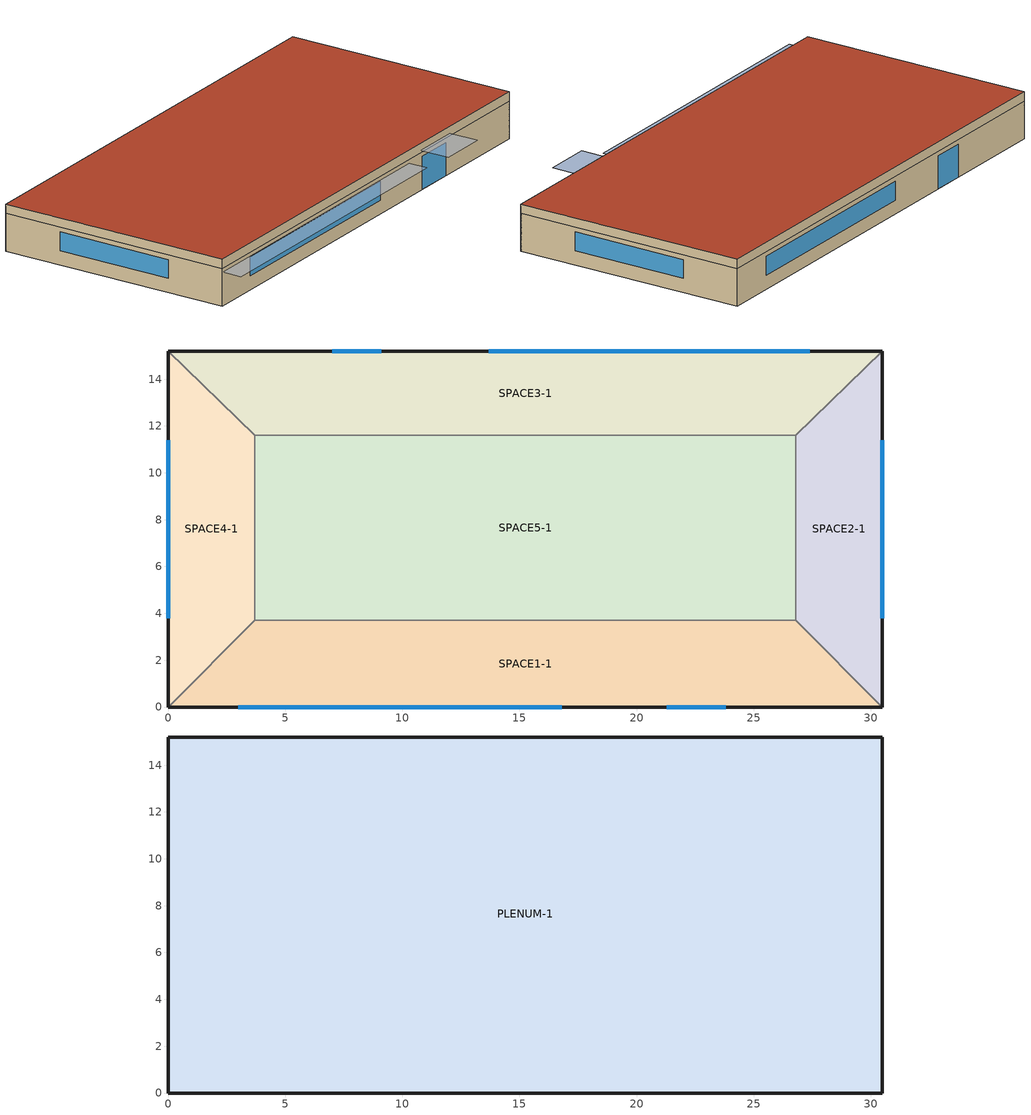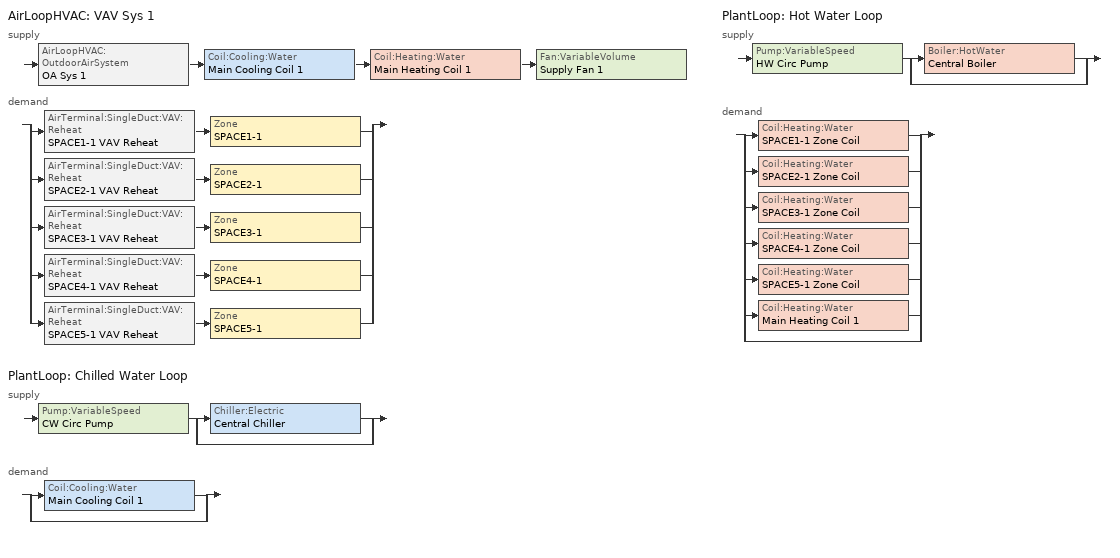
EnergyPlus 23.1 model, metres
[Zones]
SPACE3-1
 floor ground (FLOOR-SLAB-1): 26.8,11.6 3.7,11.6 0,15.2 30.5,15.2 z0
 wall outside (WALL-1): 30.5,15.2 0,15.2 z0:2.4
 wall to SPACE2-1 (INT-WALL-1): 26.8,11.6 30.5,15.2 z0:2.4
 wall to SPACE4-1 (INT-WALL-1): 0,15.2 3.7,11.6 z0:2.4
 wall to SPACE5-1 (INT-WALL-1): 3.7,11.6 26.8,11.6 z0:2.4
 window (Sgl Grey 3mm): 9.1,15.2 7,15.2 z0:2.1
 window (Dbl Clr 3mm/13mm Air): 27.4,15.2 13.7,15.2 z0.9:2.1
SPACE1-1
 floor ground (FLOOR-SLAB-1): 26.8,3.7 30.5,0 0,0 3.7,3.7 z0
 wall outside (WALL-1): 0,0 30.5,0 z0:2.4
 wall to SPACE2-1 (INT-WALL-1): 30.5,0 26.8,3.7 z0:2.4
 wall to SPACE4-1 (INT-WALL-1): 3.7,3.7 0,0 z0:2.4
 wall to SPACE5-1 (INT-WALL-1): 26.8,3.7 3.7,3.7 z0:2.4
 window (Sgl Grey 3mm): 21.3,0 23.8,0 z0:2.1
 window (Dbl Clr 3mm/13mm Air): 3,0 16.8,0 z0.9:2.1
SPACE2-1
 floor ground (FLOOR-SLAB-1): 26.8,11.6 30.5,15.2 30.5,0 26.8,3.7 z0
 wall outside (WALL-1): 30.5,0 30.5,15.2 z0:2.4
 wall to SPACE5-1 (INT-WALL-1): 26.8,11.6 26.8,3.7 z0:2.4
 window (Dbl Clr 3mm/13mm Air): 30.5,3.8 30.5,11.4 z0.9:2.1
SPACE4-1
 floor ground (FLOOR-SLAB-1): 3.7,3.7 0,0 0,15.2 3.7,11.6 z0
 wall outside (WALL-1): 0,15.2 0,0 z0:2.4
 wall to SPACE5-1 (INT-WALL-1): 3.7,3.7 3.7,11.6 z0:2.4
 window (Dbl Clr 3mm/13mm Air): 0,11.4 0,3.8 z0.9:2.1
SPACE5-1
 floor ground (FLOOR-SLAB-1): 26.8,11.6 26.8,3.7 3.7,3.7 3.7,11.6 z0
PLENUM-1
 floor to SPACE1-1 (CLNG-1): 26.8,3.7 30.5,0 0,0 3.7,3.7 z2.4
 floor to SPACE2-1 (CLNG-1): 26.8,11.6 30.5,15.2 30.5,0 26.8,3.7 z2.4
 floor to SPACE3-1 (CLNG-1): 26.8,11.6 3.7,11.6 0,15.2 30.5,15.2 z2.4
 floor to SPACE4-1 (CLNG-1): 3.7,3.7 0,0 0,15.2 3.7,11.6 z2.4
 floor to SPACE5-1 (CLNG-1): 26.8,11.6 26.8,3.7 3.7,3.7 3.7,11.6 z2.4
 wall outside (WALL-1): 30.5,15.2 0,15.2 0,0 30.5,0 30.5,15.2 z2.4:3
 roof outside (ROOF-1): 0,15.2 0,0 30.5,0 30.5,15.2 z3
shading: 0,-1.3 0,0 19.8,0 19.8,-1.3 z2.2; 21,-2 21,0 24.1,0 24.1,-2 z2.6
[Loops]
AirLoopHVAC 'VAV Sys 1'
 supply: AirLoopHVAC:OutdoorAirSystem 'OA Sys 1' > Coil:Cooling:Water 'Main Cooling Coil 1' > Coil:Heating:Water 'Main Heating Coil 1' > Fan:VariableVolume 'Supply Fan 1'
 demand: split
  | AirTerminal:SingleDuct:VAV:Reheat 'SPACE1-1 VAV Reheat' > Zone 'SPACE1-1'
  | AirTerminal:SingleDuct:VAV:Reheat 'SPACE2-1 VAV Reheat' > Zone 'SPACE2-1'
  | AirTerminal:SingleDuct:VAV:Reheat 'SPACE3-1 VAV Reheat' > Zone 'SPACE3-1'
  | AirTerminal:SingleDuct:VAV:Reheat 'SPACE4-1 VAV Reheat' > Zone 'SPACE4-1'
  | AirTerminal:SingleDuct:VAV:Reheat 'SPACE5-1 VAV Reheat' > Zone 'SPACE5-1'
PlantLoop 'Chilled Water Loop'
 supply: Pump:VariableSpeed 'CW Circ Pump' > split
  | Chiller:Electric 'Central Chiller'
  | bypass
 demand: split
  | Coil:Cooling:Water 'Main Cooling Coil 1'
  | bypass
PlantLoop 'Hot Water Loop'
 supply: Pump:VariableSpeed 'HW Circ Pump' > split
  | Boiler:HotWater 'Central Boiler'
  | bypass
 demand: split
  | Coil:Heating:Water 'SPACE1-1 Zone Coil'
  | Coil:Heating:Water 'SPACE2-1 Zone Coil'
  | Coil:Heating:Water 'SPACE3-1 Zone Coil'
  | Coil:Heating:Water 'SPACE4-1 Zone Coil'
  | Coil:Heating:Water 'SPACE5-1 Zone Coil'
  | Coil:Heating:Water 'Main Heating Coil 1'
  | bypass
[Building]
Building: Loads convergence tolerance value=0.04; Maximum number of warmup days=25; Minimum number of warmup days=6; North axis=30; Solar distribution=FullExterior; Temperature convergence tolerance value=0.4; Terrain=City
[Site:GroundTemperature:BuildingSurface]
20.03, 20.03, 20.13, 20.3, 20.43, 20.52, 20.62, 20.77, 20.78, 20.55, 20.44, 20.2
[Site:Location]
CHICAGO_IL_USA TMY2-94846: Elevation=190; Latitude=41.78; Longitude=-87.75; Time zone=-6
[SizingPeriod:DesignDay] Barometric pressure=99063; Day of month=21; Daylight saving time indicator=No; Humidity condition type=WetBulb; Rain indicator=No; Snow indicator=No; Solar model indicator=ASHRAEClearSky
Name | Daily dry bulb temperature range | Day type | Maximum dry bulb temperature | Month | Sky clearness | Wetbulb or dewpoint at maximum dry bulb | Wind direction | Wind speed
CHICAGO_IL_USA Annual Cooling 1% Design Conditions DB/MCWB | 10.7 | SummerDesignDay | 31.5 | 7 | 1 | 23 | 230 | 5.3
CHICAGO_IL_USA Annual Heating 99% Design Conditions DB | 0 | WinterDesignDay | -17.3 | 1 | 0 | -17.3 | 270 | 4.9
[Construction]
CLNG-1: MAT-CLNG-1
Dbl Clr 3mm/13mm Air: CLEAR 3MM, AIR 13MM, CLEAR 3MM
FLOOR-SLAB-1: CC03
INT-WALL-1: GP02, AL21, GP02
ROOF-1: RG01, BR01, IN46, WD01
Sgl Grey 3mm: GREY 3MM
WALL-1: WD01, PW03, IN02, GP01
[Material] Thermal absorptance=0.9
Name | Conductivity | Density | Roughness | Solar absorptance | Specific heat | Thickness | Visible absorptance
BR01 | 0.162 | 1121 | VeryRough | 0.7 | 1464 | 0.0095 | 0.7
CC03 | 1.31 | 2243 | MediumRough | 0.65 | 837 | 0.1016 | 0.65
GP01 | 0.16 | 801 | MediumSmooth | 0.75 | 837 | 0.0127 | 0.75
GP02 | 0.16 | 801 | MediumSmooth | 0.75 | 837 | 0.0159 | 0.75
IN02 | 0.043 | 10 | Rough | 0.75 | 837 | 0.0901 | 0.75
IN46 | 0.023 | 24 | VeryRough | 0.5 | 1590 | 0.0762 | 0.5
PW03 | 0.115 | 545 | MediumSmooth | 0.78 | 1213 | 0.0127 | 0.78
RG01 | 1.442 | 881 | Rough | 0.65 | 1674 | 0.0127 | 0.65
WD01 | 0.115 | 513 | MediumSmooth | 0.78 | 1381 | 0.0191 | 0.78
[Material:AirGap]
AL21: Thermal resistance=0.157
[Material:NoMass]
MAT-CLNG-1: Roughness=Rough; Solar absorptance=0.65; Thermal absorptance=0.65; Thermal resistance=0.652259; Visible absorptance=0.65
[WindowMaterial:Gas]
AIR 13MM: Gas type=Air; Thickness=0.0127
[WindowMaterial:Glazing] Back side infrared hemispherical emissivity=0.84; Conductivity=0.9; Front side infrared hemispherical emissivity=0.84; Infrared transmittance at normal incidence=0; Optical data type=SpectralAverage; Thickness=0.003
Name | Back side solar reflectance at normal incidence | Back side visible reflectance at normal incidence | Front side solar reflectance at normal incidence | Front side visible reflectance at normal incidence | Solar transmittance at normal incidence | Visible transmittance at normal incidence
CLEAR 3MM | 0.075 | 0.081 | 0.075 | 0.081 | 0.837 | 0.898
GREY 3MM | 0.061 | 0.061 | 0.061 | 0.061 | 0.626 | 0.611
[AirLoopHVAC]
VAV Sys 1: Design supply air flow rate=Autosize
[AirLoopHVAC:ReturnPlenum]
Return-Plenum-1: Zone=PLENUM-1
[AirTerminal:SingleDuct:VAV:Reheat] Availability schedule=ReheatCoilAvailSched; Constant minimum air flow fraction=0.4; Convergence tolerance=0.001; Damper heating action=ReverseWithLimits; Maximum air flow rate=Autosize; Maximum flow fraction during reheat=Autosize; Maximum flow per zone floor area during reheat=Autosize; Maximum hot water or steam flow rate=Autosize; Minimum hot water or steam flow rate=0; Zone minimum air flow input method=Constant
Name | Reheat coil
SPACE1-1 VAV Reheat | SPACE1-1 Zone Coil
SPACE2-1 VAV Reheat | SPACE2-1 Zone Coil
SPACE3-1 VAV Reheat | SPACE3-1 Zone Coil
SPACE4-1 VAV Reheat | SPACE4-1 Zone Coil
SPACE5-1 VAV Reheat | SPACE5-1 Zone Coil
[AvailabilityManager:Scheduled]
VAV Sys 1 Avail: Schedule=FanAvailSched
[Boiler:HotWater]
Central Boiler: Boiler flow mode=LeavingSetpointModulated; Design water flow rate=Autosize; Efficiency curve temperature evaluation variable=LeavingBoiler; Fuel type=NaturalGas; Maximum part load ratio=1.2; Minimum part load ratio=0; Nominal capacity=Autosize; Nominal thermal efficiency=0.8; Normalized boiler efficiency curve=BoilerEfficiency; Optimum part load ratio=1; Water outlet upper temperature limit=100
[Chiller:Electric]
Central Chiller: Chilled water outlet temperature lower limit=5; Chiller flow mode=LeavingSetpointModulated; Condenser type=AirCooled; Design chilled water flow rate=Autosize; Design chilled water outlet temperature=6.67; Design condenser fluid flow rate=Autosize; Design condenser inlet temperature=35; Maximum part load ratio=1; Minimum part load ratio=0; Nominal capacity=Autosize; Nominal cop=3.2; Optimum part load ratio=0.65; Temperature rise coefficient=2.778; Coefficient 1 of capacity ratio curve=0.9949; Coefficient 1 of full load ratio curve=0.03303; Coefficient 1 of power ratio curve=2.333; Coefficient 2 of capacity ratio curve=-0.045954; Coefficient 2 of full load ratio curve=0.6852; Coefficient 2 of power ratio curve=-1.975; Coefficient 3 of capacity ratio curve=-0.0013543; Coefficient 3 of full load ratio curve=0.2818; Coefficient 3 of power ratio curve=0.6121
[Coil:Cooling:Water]
Main Cooling Coil 1: Availability schedule=CoolingCoilAvailSched; Design air flow rate=Autosize; Design inlet air humidity ratio=Autosize; Design inlet air temperature=Autosize; Design inlet water temperature=Autosize; Design outlet air humidity ratio=Autosize; Design outlet air temperature=Autosize; Design water flow rate=Autosize; Heat exchanger configuration=CrossFlow; Type of analysis=SimpleAnalysis
[Coil:Heating:Water] Availability schedule=ReheatCoilAvailSched; Maximum water flow rate=Autosize; Performance input method=UFactorTimesAreaAndDesignWaterFlowRate; Rated capacity=Autosize; Rated inlet air temperature=16.6; Rated inlet water temperature=82.2; Rated outlet air temperature=32.2; Rated outlet water temperature=71.1; U factor times area value=Autosize
Main Heating Coil 1; SPACE1-1 Zone Coil; SPACE2-1 Zone Coil; SPACE3-1 Zone Coil; SPACE4-1 Zone Coil; SPACE5-1 Zone Coil
[Controller:OutdoorAir]
OA Controller 1: Economizer control action type=ModulateFlow; Economizer control type=FixedDryBulb; Economizer maximum limit dry bulb temperature=19; Economizer minimum limit dry bulb temperature=-25; Lockout type=NoLockout; Maximum outdoor air flow rate=Autosize; Minimum limit type=FixedMinimum; Minimum outdoor air flow rate=Autosize; Minimum outdoor air schedule=Min OA Sched
[Controller:WaterCoil] Actuator variable=Flow; Control variable=Temperature; Controller convergence tolerance=0.002; Maximum actuated flow=Autosize; Minimum actuated flow=0
Name | Action
Central Cooling Coil Contoller 1 | Reverse
Central Heating Coil Contoller 1 | Normal
[DesignSpecification:OutdoorAir] Outdoor air flow per person=0.00944; Outdoor air flow per zone=0; Outdoor air flow per zone floor area=0; Outdoor air method=Flow/Person
SZ DSOA SPACE1-1; SZ DSOA SPACE2-1; SZ DSOA SPACE3-1; SZ DSOA SPACE4-1; SZ DSOA SPACE5-1
[ElectricEquipment] Design level calculation method=EquipmentLevel; Fraction latent=0; Fraction lost=0; Fraction radiant=0.3; Schedule=EQUIP-1
Name | Design level | Zone or zonelist or space or spacelist
SPACE1-1 ElecEq 1 | 1056 | SPACE1-1
SPACE2-1 ElecEq 1 | 456 | SPACE2-1
SPACE3-1 ElecEq 1 | 1056 | SPACE3-1
SPACE4-1 ElecEq 1 | 456 | SPACE4-1
SPACE5-1 ElecEq 1 | 1976 | SPACE5-1
[ElectricLoadCenter:Distribution]
Generator Load Center: Electrical buss type=AlternatingCurrent; Generator demand limit scheme purchased electric demand limit=0; Generator list=Generator list; Generator operation scheme type=Baseload
[ElectricLoadCenter:Generators]
Generator list: Generator availability schedule name 1=AlwaysOn; Generator name 1=SmallMicroTurbine; Generator object type 1=Generator:MicroTurbine; Generator rated electric power output 1=1500; Generator rated thermal to electrical power ratio 1=1
[Fan:VariableVolume]
Supply Fan 1: Availability schedule=FanAvailSched; Fan power coefficient 1=0.350712; Fan power coefficient 2=0.308505; Fan power coefficient 3=-0.541374; Fan power coefficient 4=0.871988; Fan power coefficient 5=0; Fan power minimum flow fraction=0.25; Fan power minimum flow rate input method=Fraction; Fan total efficiency=0.7; Maximum flow rate=Autosize; Motor efficiency=0.9; Motor in airstream fraction=1; Pressure rise=600
[Generator:MicroTurbine]
SmallMicroTurbine: Ancillary power=0; Electrical efficiency function of part load ratio curve=MicroTurbine Efficiency_vs_PLR; Electrical efficiency function of temperature curve=MicroTurbine Efficiency_vs_Temp; Electrical power function of temperature and elevation curve=MicroTurbine Power_vs_Temp_Elev; Fuel higher heating value=50000; Fuel lower heating value=45450; Fuel type=NaturalGas; Maximum full load electrical power output=1500; Minimum full load electrical power output=200; Reference combustion air inlet humidity ratio=0.00638; Reference combustion air inlet temperature=15; Reference electrical efficiency using lower heating value=0.29; Reference electrical power output=1500; Reference elevation=0; Standby power=0
[Lights] Design level calculation method=LightingLevel; End use subcategory=GeneralLights; Fraction radiant=0.59; Fraction replaceable=0; Fraction visible=0.2; Return air fraction=0.2; Schedule=LIGHTS-1
Name | Lighting level | Zone or zonelist or space or spacelist
SPACE1-1 Lights 1 | 1584 | SPACE1-1
SPACE2-1 Lights 1 | 684 | SPACE2-1
SPACE3-1 Lights 1 | 1584 | SPACE3-1
SPACE4-1 Lights 1 | 684 | SPACE4-1
SPACE5-1 Lights 1 | 2964 | SPACE5-1
[People] Activity level schedule=ActSchd; Fraction radiant=0.3; Number of people calculation method=People; Number of people schedule=OCCUPY-1
Name | Number of people | Zone or zonelist or space or spacelist
SPACE1-1 People 1 | 11 | SPACE1-1
SPACE2-1 People 1 | 5 | SPACE2-1
SPACE3-1 People 1 | 11 | SPACE3-1
SPACE4-1 People 1 | 5 | SPACE4-1
SPACE5-1 People 1 | 20 | SPACE5-1
[PlantEquipmentList]
Cooling Plant: Central Chiller, Chiller:Electric
heating plant: Central Boiler, Boiler:HotWater
[PlantEquipmentOperation:CoolingLoad]
Central Chiller Only: Load range 1 lower limit=0; Load range 1 upper limit=900000; Range 1 equipment list=Cooling Plant
[PlantEquipmentOperation:HeatingLoad]
Central Boiler Only: Load range 1 lower limit=0; Load range 1 upper limit=1000000; Range 1 equipment list=heating plant
[PlantEquipmentOperationSchemes] Control scheme 1 schedule=PlantOnSched
Name | Control scheme 1
CW Loop Operation | Central Chiller Only
Hot Loop Operation | Central Boiler Only
[PlantLoop] Fluid type=Water; Load distribution scheme=SequentialLoad; Maximum loop flow rate=Autosize; Minimum loop flow rate=0; Plant loop volume=Autocalculate
Name | Maximum loop temperature | Minimum loop temperature | Plant equipment operation scheme
Chilled Water Loop | 98 | 1 | CW Loop Operation
Hot Water Loop | 100 | 10 | Hot Loop Operation
[Pump:VariableSpeed] Design maximum flow rate=Autosize; Design minimum flow rate=0; Design power consumption=Autosize; Design pump head=179352; Fraction of motor inefficiencies to fluid stream=0; Motor efficiency=0.9; Pump control type=Intermittent; Coefficient 1 of the part load performance curve=0; Coefficient 2 of the part load performance curve=1; Coefficient 3 of the part load performance curve=0; Coefficient 4 of the part load performance curve=0
Name | Pump flow rate schedule
CW Circ Pump | CoolingPumpAvailSched
HW Circ Pump
[SetpointManager:MixedAir]
Mixed Air Temp Manager 1: Control variable=Temperature; Setpoint node or nodelist=Main Branch SetPoint Node List
[SetpointManager:Scheduled] Control variable=Temperature
Name | Schedule | Setpoint node or nodelist
Central Boiler Setpoint Manager | HW Loop Temp Schedule | Central Boiler Outlet Node
Central Chiller Setpoint Manager | CW Loop Temp Schedule | Central Chiller Outlet Node
Chilled Water Loop Setpoint Manager | CW Loop Temp Schedule | CW Supply Outlet Node
Hot Water Loop Setpoint Manager | HW Loop Temp Schedule | HW Supply Outlet Node
Supply Air Temp Manager 1 | Seasonal Reset Supply Air Temp Sch | VAV Sys 1 Outlet Node
[Sizing:Plant]
Name | Design loop exit temperature | Loop design temperature difference | Loop type
Hot Water Loop | 82 | 11 | Heating
Chilled Water Loop | 7.22 | 6.67 | Cooling
[Sizing:System]
VAV Sys 1: 100 outdoor air in cooling=No; 100 outdoor air in heating=No; Central cooling capacity control method=VAV; Central cooling design supply air humidity ratio=0.008; Central cooling design supply air temperature=12.8; Central heating design supply air humidity ratio=0.008; Central heating design supply air temperature=16.7; Central heating maximum system air flow ratio=0.3; Cooling design capacity=Autosize; Cooling design capacity method=CoolingDesignCapacity; Cooling supply air flow rate=0; Cooling supply air flow rate method=DesignDay; Design outdoor air flow rate=Autosize; Heating design capacity=Autosize; Heating design capacity method=HeatingDesignCapacity; Heating supply air flow rate=0; Heating supply air flow rate method=DesignDay; Precool design humidity ratio=0.008; Precool design temperature=11; Preheat design humidity ratio=0.008; Preheat design temperature=7; Type of load to size on=Sensible; Type of zone sum to use=NonCoincident; Zone maximum outdoor air fraction=1
[Sizing:Zone] Account for dedicated outdoor air system=No; Cooling design air flow method=DesignDay; Cooling design air flow rate=0; Dedicated outdoor air high setpoint temperature for design=Autosize; Dedicated outdoor air low setpoint temperature for design=Autosize; Dedicated outdoor air system control strategy=NeutralSupplyAir; Heating design air flow method=DesignDay; Heating design air flow rate=0; Zone cooling design supply air humidity ratio=0.009; Zone cooling design supply air temperature=14; Zone cooling design supply air temperature input method=SupplyAirTemperature; Zone cooling sizing factor=0; Zone heating design supply air humidity ratio=0.004; Zone heating design supply air temperature=50; Zone heating design supply air temperature input method=SupplyAirTemperature; Zone heating sizing factor=0
Name | Design specification outdoor air object
SPACE1-1 | SZ DSOA SPACE1-1
SPACE2-1 | SZ DSOA SPACE2-1
SPACE3-1 | SZ DSOA SPACE3-1
SPACE4-1 | SZ DSOA SPACE4-1
SPACE5-1 | SZ DSOA SPACE5-1
[ThermostatSetpoint:DualSetpoint]
DualSetPoint: Cooling setpoint temperature schedule=Clg-SetP-Sch; Heating setpoint temperature schedule=Htg-SetP-Sch
[ThermostatSetpoint:SingleCooling]
CoolingSetpoint: Setpoint temperature schedule=Clg-SetP-Sch
[ThermostatSetpoint:SingleHeating]
HeatingSetpoint: Setpoint temperature schedule=Htg-SetP-Sch
[UtilityCost:Charge:Block]
Name | Block 1 cost per unit value or variable | Block 2 cost per unit value or variable | Block 3 cost per unit value or variable | Block size 1 value or variable | Block size 2 value or variable | Block size 3 value or variable | Category variable | Season | Source variable | Tariff | Utility cost charge block | Block size multiplier value or variable | Remaining into variable | Block 4 cost per unit value or variable | Block size 4 value or variable
UtilityCost:Charge:Block 1 | 0.07231 | 0.06656 | 0.05876 | 200 | 1000 | remaining | EnergyCharges | Annual | totalEnergy | ExampleB | BlockEnergyCharge
UtilityCost:Charge:Block 2 | 0.0474 | 0.0424 | 0.0383 | 20000 | 180000 | remaining | EnergyCharges | Annual | totalEnergy | ExampleC | BlockEnergyCharge
UtilityCost:Charge:Block 3 | 5.38 | 4.23 | 3.6 | 20 | 80 | remaining | DemandCharges | Annual | totalDemand | ExampleC | BlockDemandCharge
UtilityCost:Charge:Block 4 | 0.04385 | 0.03763 | 0.03704 | 650 | 350 | remaining | EnergyCharges | Winter | totalEnergy | ExampleD | WinterEnergyCost
UtilityCost:Charge:Block 5 | 0.08385 | 0.07588 | 0.07103 | 650 | 350 | remaining | EnergyCharges | Summer | totalEnergy | ExampleD | SummerEnergyCost
UtilityCost:Charge:Block 6 | 0.04385 | 0.03763 | 0.03704 | 650 | 350 | remaining | EnergyCharges | Winter | totalEnergy | ExampleDWithRatchet | WinterEnergyCost
UtilityCost:Charge:Block 7 | 0.08385 | 0.07588 | 0.07103 | 650 | 350 | remaining | EnergyCharges | Summer | totalEnergy | ExampleDWithRatchet | SummerEnergyCost
UtilityCost:Charge:Block 8 | 6 | 5 | 3 | 10 | 40 | remaining | DemandCharges | Winter | BillingDemand1 | ExampleDWithRatchet | WinterDemandCost
UtilityCost:Charge:Block 9 | 10 | 8 | 6 | 10 | 40 | remaining | DemandCharges | Summer | BillingDemand1 | ExampleDWithRatchet | SummerDemandCost
UtilityCost:Charge:Block 10 | 0.08756 | 0.06812 | 0.05029 | 200 | 200 | remaining | EnergyCharges | Annual | totalEnergy | ExampleE | BlockEnergyCharge | totalDemand
UtilityCost:Charge:Block 11 | 1 |  |  | 200 |  |  | NotIncluded | Annual | totalEnergy | ExampleG | EnergyFirst200kWhPerkW | totalDemand | restOfEnergy
UtilityCost:Charge:Block 12 | 0.1032 | 0.0743 | 0.0623 | 1000 | 4000 | 5000 | EnergyCharges | Annual | EnergyFirst200kWhPerkW | ExampleG | CostOfFirst200kWhPerkW |  |  | 0.0427 | remaining
UtilityCost:Charge:Block 13 | 0.0682 | 0.0503 |  | 200 | remaining |  | EnergyCharges | Annual | restOfEnergy | ExampleG | CostOfRestOfEnergy | totalDemand
[UtilityCost:Charge:Simple] Category variable=EnergyCharges
Name | Cost per unit value or variable | Season | Source variable | Tariff | Utility cost charge simple
UtilityCost:Charge:Simple 1 | 7 | Annual | totalEnergy | Water Tariff | WaterTariffEnergyCharge
UtilityCost:Charge:Simple 2 | 0.055342 | Annual | totalEnergy | ExampleA | FlatEnergyCharge
UtilityCost:Charge:Simple 3 | 0.5 | Annual | totalEnergy | ExampleA-Gas | FlatEnergyCharge-Gas
UtilityCost:Charge:Simple 4 | 0.055342 | Annual | totalEnergy | ExampleAWithVariableMonthlyCharge | FlatEnergyCharge
UtilityCost:Charge:Simple 5 | 0.14009 | Summer | peakEnergy | ExampleF | SummerOnPeak
UtilityCost:Charge:Simple 6 | 0.06312 | Summer | offPeakEnergy | ExampleF | SummerOffPeak
UtilityCost:Charge:Simple 7 | 0.08315 | Winter | peakEnergy | ExampleF | WinterOnPeak
UtilityCost:Charge:Simple 8 | 0.0242 | Winter | offPeakEnergy | ExampleF | WinterOffPeak
UtilityCost:Charge:Simple 9 | 0.14009 | Summer | peakEnergy | ExampleFmc | SummerOnPeak
UtilityCost:Charge:Simple 10 | 0.06312 | Summer | offPeakEnergy | ExampleFmc | SummerOffPeak
UtilityCost:Charge:Simple 11 | 0.08315 | Winter | peakEnergy | ExampleFmc | WinterOnPeak
UtilityCost:Charge:Simple 12 | 0.0242 | Winter | offPeakEnergy | ExampleFmc | WinterOffPeak
UtilityCost:Charge:Simple 13 | -0.02 | Annual | totalEnergy | ExampleI-Sell | GeneratedElectricSold
UtilityCost:Charge:Simple 14 | 0.065 | Annual | totalEnergy | ExampleI-NetMeter | NetMeteredCharge
[UtilityCost:Computation]
ManualExample: Compute step 1=SumEneCharges SUM SUMMERONPEAK SUMMEROFFPEAK; Compute step 2=WinEneCharges SUM WINTERONPEAK WINTEROFFPEAK; Compute step 3=EnergyCharges SUM SumEneCharges WinEneCharges; Compute step 4=Basis SUM EnergyCharges DemandCharges ServiceCharges; Compute step 5=Subtotal SUM Basis Adjustment Surcharge; Compute step 6=Total SUM Subtotal Taxes; Tariff=ExampleFmc
[UtilityCost:Qualify] Number of months=2; Qualify type=Minimum; Season=Annual; Threshold test=Count; Threshold value or variable=12; Utility cost qualify=MinDemand; Variable=TotalDemand
Name | Tariff
UtilityCost:Qualify 1 | ExampleF
UtilityCost:Qualify 2 | ExampleFmc
[UtilityCost:Ratchet]
BillingDemand1: Adjustment source variable=TotalDemand; Baseline source variable=TotalDemand; Multiplier value or variable=0.8; Offset value or variable=0; Season from=Summer; Season to=Annual; Tariff=ExampleDWithRatchet
[UtilityCost:Tariff]
ExampleA: Conversion factor choice=kWh; Monthly charge or variable=2.51; Output meter=ElectricityPurchased:Facility
ExampleA-Gas: Conversion factor choice=Therm; Monthly charge or variable=15; Output meter=NaturalGas:Facility
ExampleAWithVariableMonthlyCharge: Conversion factor choice=kWh; Monthly charge or variable=VariableFixedCharge; Output meter=ElectricityPurchased:Facility
ExampleB: Conversion factor choice=kWh; Monthly charge or variable=5.75; Output meter=ElectricityPurchased:Facility
ExampleC: Conversion factor choice=kWh; Output meter=ElectricityPurchased:Facility
ExampleD: Conversion factor choice=kWh; Monthly charge or variable=7; Output meter=ElectricityPurchased:Facility; Minimum monthly charge or variable=150; Season schedule=TwoSeasonSchedule
ExampleDWithRatchet: Conversion factor choice=kWh; Monthly charge or variable=7; Output meter=ElectricityPurchased:Facility; Minimum monthly charge or variable=150; Season schedule=TwoSeasonSchedule-D
ExampleE: Conversion factor choice=kWh; Monthly charge or variable=14; Output meter=ElectricityPurchased:Facility
ExampleF: Conversion factor choice=kWh; Monthly charge or variable=37.75; Output meter=ElectricityPurchased:Facility; Season schedule=TwoSeasonSchedule-F; Time of use period schedule=TimeOfDaySchedule-F
ExampleFmc: Conversion factor choice=kWh; Monthly charge or variable=37.75; Output meter=ElectricityPurchased:Facility; Season schedule=TwoSeasonSchedule-Fmc; Time of use period schedule=TimeOfDaySchedule-Fmc
ExampleG: Conversion factor choice=kWh; Monthly charge or variable=35; Output meter=ElectricityPurchased:Facility
ExampleH: Conversion factor choice=kWh; Monthly charge or variable=37.75; Output meter=ElectricityPurchased:Facility; Buy or sell=BuyFromUtility; Real time pricing charge schedule=RTPpriceSchedule-H
ExampleI-NetMeter: Conversion factor choice=kWh; Monthly charge or variable=30; Output meter=ElectricityNet:Facility; Buy or sell=NetMetering
ExampleI-Sell: Conversion factor choice=kWh; Output meter=ElectricitySurplusSold:Facility; Buy or sell=SellToUtility
Water Tariff: Conversion factor choice=UserDefined; Monthly charge or variable=0; Output meter=Water:Facility; Energy conversion factor=1
[UtilityCost:Variable]
VariableFixedCharge: January value=1; February value=2; March value=3; April value=4; May value=5; June value=6; July value=7; August value=8; September value=9; October value=10; November value=11; December value=12; Tariff=ExampleAWithVariableMonthlyCharge; Variable type=Currency
[WaterUse:Equipment] Hot water supply temperature schedule=Hot Water Supply Temp Schedule; Peak flow rate=6.31e-05
Name | End use subcategory | Flow rate fraction schedule | Target temperature schedule
SPACE1-1 DHW 1; SPACE3-1 DHW 1 | Bathrooms | Bathroom Flow Frac Sch | Bathroom Target Temp Schedule
SPACE2-1 DHW 1 | Kitchen Sink | Kitchen Flow Frac Sch | Kitchen Target Temp Schedule
[Zone] Multiplier=1; Type=1
Name | Ceiling height | Volume
PLENUM-1 | 0.6096 | 283.2
SPACE1-1; SPACE3-1 | 2.4384 | 239.247
SPACE2-1; SPACE4-1 | 2.4384 | 103.311
SPACE5-1 | 2.4384 | 447.683
[ZoneControl:Thermostat] Control 1=CoolingSetPoint; Control 2=HeatingSetpoint; Control 3=DualSetPoint; Control type schedule=Zone Control Type Sched
Name | Zone or zonelist
SPACE1-1 Control | SPACE1-1
SPACE2-1 Control | SPACE2-1
SPACE3-1 Control | SPACE3-1
SPACE4-1 Control | SPACE4-1
SPACE5-1 Control | SPACE5-1
[Zone equipment]
SPACE1-1: SPACE1-1 VAV Reheat
SPACE2-1: SPACE2-1 VAV Reheat
SPACE3-1: SPACE3-1 VAV Reheat
SPACE4-1: SPACE4-1 VAV Reheat
SPACE5-1: SPACE5-1 VAV Reheat
[ZoneInfiltration:DesignFlowRate] Constant term coefficient=0; Design flow rate calculation method=Flow/Zone; Schedule=INFIL-SCH; Temperature term coefficient=0; Velocity squared term coefficient=0; Velocity term coefficient=0.2237
Name | Design flow rate | Zone or zonelist or space or spacelist
SPACE1-1 Infil 1 | 0.032 | SPACE1-1
SPACE2-1 Infil 1 | 0.014 | SPACE2-1
SPACE3-1 Infil 1 | 0.032 | SPACE3-1
SPACE4-1 Infil 1 | 0.014 | SPACE4-1
SPACE5-1 Infil 1 | 0.062 | SPACE5-1
[Curve:Biquadratic]
MicroTurbine Power_vs_Temp_Elev: Input unit type for x=Temperature; Input unit type for y=Distance; Maximum value of x=50; Maximum value of y=3050; Minimum value of x=-17.8; Minimum value of y=0; Output unit type=Dimensionless; Coefficient1 constant=1.20277; Coefficient2 x=-0.0096713; Coefficient3 x 2=-4.86079e-06; Coefficient4 y=-0.000154239; Coefficient5 y 2=9.11142e-09; Coefficient6 x y=8.79789e-07
[Curve:Cubic]
Name | Maximum value of x | Minimum value of x | Coefficient1 constant | Coefficient2 x | Coefficient3 x 2 | Coefficient4 x 3 | Input unit type for x | Output unit type
MicroTurbine Efficiency_vs_PLR | 1 | 0.03 | 0.21529 | 2.561463 | -3.24613 | 1.497306
MicroTurbine Efficiency_vs_Temp | 50 | -20 | 1.04022 | -0.0017314 | -6.49704e-05 | 5.13317e-07 | Temperature | Dimensionless
[Curve:Quadratic]
BoilerEfficiency: Maximum value of x=1; Minimum value of x=0; Coefficient1 constant=1; Coefficient2 x=0; Coefficient3 x 2=0
[Schedule:Compact]
ActSchd: Through: 12/31, For: AllDays, Until: 24:00, 117.24
AlwaysOn; CoolingPumpAvailSched; PlantOnSched: Through: 12/31, For: AllDays, Until: 24:00, 1
Bathroom Flow Frac Sch: THROUGH: 12/31, FOR: AllDays, UNTIL: 4:00, 0, UNTIL: 8:00, 0.01, UNTIL: 12:00, 0.05, UNTIL: 16:00, 0.1, UNTIL: 20:00, 0.05, UNTIL: 24:00, 0
Bathroom Target Temp Schedule: Through: 12/31, For: AllDays, Until: 24:00, 40
CW Loop Temp Schedule: Through: 12/31, For: AllDays, Until: 24:00, 7.22
Clg-SetP-Sch: Through: 12/31, For: SummerDesignDay, Until: 24:00, 23.9, For: WinterDesignDay, Until: 24:00, 29.4, For: WeekDays, Until: 6:00, 29.4, Until: 20:00, 23.9, Until: 24:00, 29.4, For: WeekEnds Holiday, Until: 24:00, 29.4, For: AllOtherDays, Until: 24:00, 29.4
CoolingCoilAvailSched; ReheatCoilAvailSched: Through: 12/31, For: WeekDays, Until: 6:00, 0, Until: 20:00, 1, Until: 24:00, 0, For: SummerDesignDay WinterDesignDay, Until: 24:00, 1, For: AllOtherDays, Until: 24:00, 0
EQUIP-1: Through: 12/31, For: WeekDays SummerDesignDay CustomDay1 CustomDay2, Until: 8:00, 0.02, Until: 9:00, 0.4, Until: 14:00, 0.9, Until: 15:00, 0.8, Until: 16:00, 0.7, Until: 18:00, 0.5, Until: 20:00, 0.3, Until: 24:00, 0.02, For: Weekends WinterDesignDay Holiday, Until: 24:00, 0.2
FanAvailSched: Through: 3/31, For: AllDays, Until: 24:00, 1, Through: 9/30, For: WeekDays, Until: 6:00, 0, Until: 20:00, 1, Until: 24:00, 0, For: SummerDesignDay WinterDesignDay, Until: 24:00, 1, For: AllOtherDays, Until: 24:00, 0, Through: 12/31, For: AllDays, Until: 24:00, 1
HW Loop Temp Schedule: Through: 12/31, For: AllDays, Until: 24:00, 82
Hot Water Supply Temp Schedule: Through: 12/31, For: AllDays, Until: 24:00, 60
Htg-SetP-Sch: Through: 12/31, For: SummerDesignDay, Until: 24:00, 16.7, For: WinterDesignDay, Until: 24:00, 22.2, For: WeekDays, Until: 6:00, 16.7, Until: 20:00, 22.2, Until: 24:00, 16.7, For: WeekEnds Holiday, Until: 24:00, 16.7, For: AllOtherDays, Until: 24:00, 16.7
INFIL-SCH: Through: 3/31, For: AllDays, Until: 24:00, 1, Through: 10/31, For: AllDays, Until: 24:00, 0, Through: 12/31, For: AllDays, Until: 24:00, 1
Kitchen Flow Frac Sch: THROUGH: 12/31, FOR: AllDays, UNTIL: 10:00, 0, UNTIL: 14:00, 0.3, UNTIL: 24:00, 0
Kitchen Target Temp Schedule: Through: 12/31, For: AllDays, Until: 24:00, 50
LIGHTS-1: Through: 12/31, For: WeekDays SummerDesignDay CustomDay1 CustomDay2, Until: 8:00, 0.05, Until: 9:00, 0.9, Until: 10:00, 0.95, Until: 11:00, 1, Until: 12:00, 0.95, Until: 13:00, 0.8, Until: 14:00, 0.9, Until: 18:00, 1, Until: 19:00, 0.6, Until: 21:00, 0.2, Until: 24:00, 0.05, For: Weekends WinterDesignDay Holiday, Until: 24:00, 0.05
Min OA Sched: Through: 12/31, For: Weekdays, Until: 6:00, 0.02, Until: 18:00, 1, Until: 24:00, 0.02, For: AllOtherDays, Until: 24:00, 0.02
OCCUPY-1: Through: 12/31, For: WeekDays SummerDesignDay CustomDay1 CustomDay2, Until: 8:00, 0, Until: 11:00, 1, Until: 12:00, 0.8, Until: 13:00, 0.4, Until: 14:00, 0.8, Until: 18:00, 1, Until: 19:00, 0.5, Until: 24:00, 0, For: Weekends WinterDesignDay Holiday, Until: 24:00, 0
RTPpriceSchedule-H: Through: 5/31, For: AllDays, Until: 15:00, 0.0242, Until: 22:00, 0.08315, Until: 24:00, 0.0242, Through: 9/30, For: AllDays, Until: 10:00, 0.06312, Until: 19:00, 0.14009, Until: 24:00, 0.06312, Through: 12/31, For: AllDays, Until: 15:00, 0.0242, Until: 22:00, 0.08315, Until: 24:00, 0.0242
Seasonal Reset Supply Air Temp Sch: Through: 3/31, For: AllDays, Until: 24:00, 16, Through: 9/30, For: AllDays, Until: 24:00, 13, Through: 12/31, For: AllDays, Until: 24:00, 16
TimeOfDaySchedule-F; TimeOfDaySchedule-Fmc: Through: 5/31, For: AllDays, Until: 15:00, 3, Until: 22:00, 1, Until: 24:00, 3, Through: 9/30, For: AllDays, Until: 10:00, 3, Until: 19:00, 1, Until: 24:00, 3, Through: 12/31, For: AllDays, Until: 15:00, 3, Until: 22:00, 1, Until: 24:00, 3
TwoSeasonSchedule; TwoSeasonSchedule-D; TwoSeasonSchedule-F; TwoSeasonSchedule-Fmc: Through: 5/31, For: AllDays, Until: 24:00, 1, Through: 9/30, For: AllDays, Until: 24:00, 3, Through: 12/31, For: AllDays, Until: 24:00, 1
Zone Control Type Sched: Through: 12/31, For: SummerDesignDay, Until: 24:00, 2, For: WinterDesignDay, Until: 24:00, 1, For: AllOtherDays, Until: 24:00, 4
